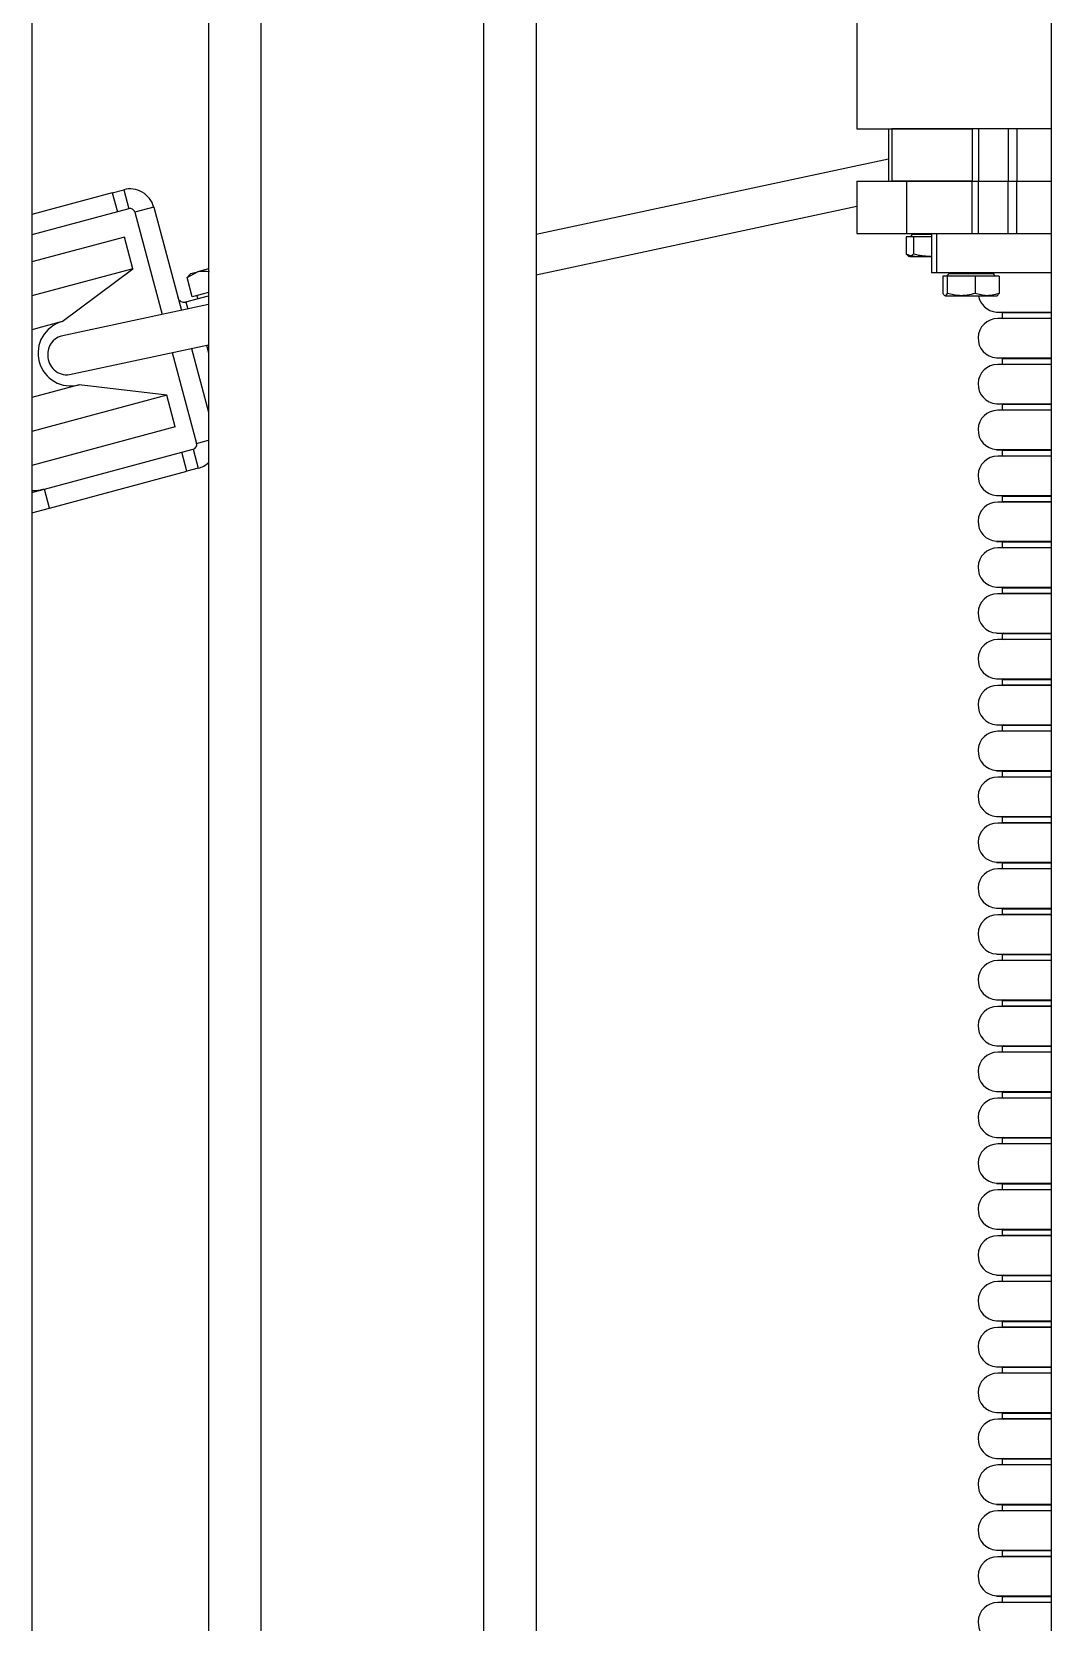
# Model space of a CAD drawing. Header units: centimetres. Extents: x 470464 to 524273, y 49611 to 59074.
# Drawn here: x 490450.98 to 490466.54, y 55496.68 to 55520.96 of the extents above; entities that cross this region are included whole.
import ezdxf

# ---------------------------------------------------------------- set-up
doc = ezdxf.new("R2010")
doc.units = ezdxf.units.CM
doc.header["$MEASUREMENT"] = 0
doc.layers.add('vinç', color=7, linetype='Continuous')

# ---------------------------------------------------------------- blocks, each defined once
blk = doc.blocks.new('dghjjkfg')
at = {"color": 2}
blk.add_line((-37260.31, 57094.35), (-30500.31, 57094.35), dxfattribs=at)
blk = doc.blocks.new('JKKÖGÖ')
at = {"color": 2, "linetype": 'Continuous', "lineweight": 25}
for p, q in [((-34270.98, 51695.01), (-33933.48, 51695.01)), ((-34224.48, 51695.01), (-34224.48, 51689.76)), ((-34216.48, 51689.76), (-34216.48, 51695.01)), ((-34208.48, 51689.76), (-34208.48, 51695.01)), ((-34202.48, 51695.01), (-34202.48, 51677.57)), ((-34196.49, 51688.07), (-34196.49, 51695.01)), ((-34196.48, 51688.07), (-34196.48, 51695.01)), ((-34196.41, 51687.55), (-34196.41, 51695.01)), ((-34195.56, 51687.55), (-34195.56, 51695.01)), ((-34195.49, 51695.01), (-34195.49, 51686.85)), ((-34189.49, 51688.07), (-34189.49, 51695.01)), ((-34189.48, 51688.07), (-34189.48, 51695.01)), ((-34189.41, 51687.55), (-34189.41, 51695.01)), ((-34188.56, 51687.55), (-34188.56, 51695.01)), ((-34188.49, 51695.01), (-34188.49, 51686.85)), ((-34182.49, 51688.07), (-34182.49, 51695.01)), ((-34182.48, 51688.07), (-34182.48, 51695.01)), ((-34182.41, 51687.55), (-34182.41, 51695.01)), ((-34181.56, 51687.55), (-34181.56, 51695.01)), ((-34181.49, 51695.01), (-34181.49, 51686.85)), ((-34175.49, 51688.07), (-34175.49, 51695.01)), ((-34175.48, 51688.07), (-34175.48, 51695.01)), ((-34175.41, 51687.55), (-34175.41, 51695.01)), ((-34174.56, 51687.55), (-34174.56, 51695.01)), ((-34174.49, 51695.01), (-34174.49, 51686.85)), ((-34168.49, 51688.07), (-34168.49, 51695.01)), ((-34168.48, 51688.07), (-34168.48, 51695.01)), ((-34168.41, 51687.55), (-34168.41, 51695.01)), ((-34167.56, 51687.55), (-34167.56, 51695.01)), ((-34167.49, 51695.01), (-34167.49, 51686.85)), ((-34161.49, 51688.07), (-34161.49, 51695.01)), ((-34161.48, 51688.07), (-34161.48, 51695.01)), ((-34161.41, 51687.55), (-34161.41, 51695.01)), ((-34160.56, 51687.55), (-34160.56, 51695.01)), ((-34160.49, 51695.01), (-34160.49, 51686.85)), ((-34154.49, 51688.07), (-34154.49, 51695.01)), ((-34154.48, 51688.07), (-34154.48, 51695.01)), ((-34154.41, 51687.55), (-34154.41, 51695.01)), ((-34153.56, 51687.55), (-34153.56, 51695.01)), ((-34153.49, 51695.01), (-34153.49, 51686.85)), ((-34147.49, 51688.07), (-34147.49, 51695.01)), ((-34147.48, 51688.07), (-34147.48, 51695.01)), ((-34147.41, 51687.55), (-34147.41, 51695.01)), ((-34146.56, 51687.55), (-34146.56, 51695.01)), ((-34146.49, 51695.01), (-34146.49, 51686.85)), ((-34140.49, 51688.07), (-34140.49, 51695.01)), ((-34140.48, 51688.07), (-34140.48, 51695.01)), ((-34140.41, 51687.55), (-34140.41, 51695.01)), ((-34139.56, 51687.55), (-34139.56, 51695.01)), ((-34139.49, 51695.01), (-34139.49, 51686.85)), ((-34133.49, 51688.07), (-34133.49, 51695.01)), ((-34133.48, 51688.07), (-34133.48, 51695.01)), ((-34133.41, 51687.55), (-34133.41, 51695.01)), ((-34132.56, 51687.55), (-34132.56, 51695.01)), ((-34132.49, 51695.01), (-34132.49, 51686.85)), ((-34126.49, 51688.07), (-34126.49, 51695.01)), ((-34126.48, 51688.07), (-34126.48, 51695.01)), ((-34126.41, 51687.55), (-34126.41, 51695.01)), ((-34125.56, 51687.55), (-34125.56, 51695.01)), ((-34125.49, 51695.01), (-34125.49, 51686.85)), ((-34119.49, 51688.07), (-34119.49, 51695.01)), ((-34119.48, 51688.07), (-34119.48, 51695.01)), ((-34119.41, 51687.55), (-34119.41, 51695.01)), ((-34118.56, 51687.55), (-34118.56, 51695.01)), ((-34118.49, 51695.01), (-34118.49, 51686.85)), ((-34112.49, 51688.07), (-34112.49, 51695.01)), ((-34112.48, 51688.07), (-34112.48, 51695.01)), ((-34112.41, 51687.55), (-34112.41, 51695.01)), ((-34111.56, 51687.55), (-34111.56, 51695.01)), ((-34111.49, 51695.01), (-34111.49, 51686.85)), ((-34105.49, 51688.07), (-34105.49, 51695.01)), ((-34105.48, 51688.07), (-34105.48, 51695.01)), ((-34105.41, 51687.55), (-34105.41, 51695.01)), ((-34104.56, 51687.55), (-34104.56, 51695.01)), ((-34104.49, 51695.01), (-34104.49, 51686.85)), ((-34098.49, 51688.07), (-34098.49, 51695.01)), ((-34098.48, 51688.07), (-34098.48, 51695.01)), ((-34098.41, 51687.55), (-34098.41, 51695.01)), ((-34097.56, 51687.55), (-34097.56, 51695.01)), ((-34097.49, 51695.01), (-34097.49, 51686.85)), ((-34091.49, 51688.07), (-34091.49, 51695.01)), ((-34091.48, 51688.07), (-34091.48, 51695.01)), ((-34091.41, 51687.55), (-34091.41, 51695.01)), ((-34090.56, 51687.55), (-34090.56, 51695.01)), ((-34090.49, 51695.01), (-34090.49, 51686.85)), ((-34084.49, 51688.07), (-34084.49, 51695.01)), ((-34084.48, 51688.07), (-34084.48, 51695.01)), ((-34084.41, 51687.55), (-34084.41, 51695.01)), ((-34083.56, 51687.55), (-34083.56, 51695.01)), ((-34083.49, 51695.01), (-34083.49, 51686.85)), ((-34077.49, 51688.07), (-34077.49, 51695.01)), ((-34077.48, 51688.07), (-34077.48, 51695.01)), ((-34077.41, 51687.55), (-34077.41, 51695.01)), ((-34076.56, 51687.55), (-34076.56, 51695.01)), ((-34076.49, 51695.01), (-34076.49, 51686.85)), ((-34070.49, 51688.07), (-34070.49, 51695.01)), ((-34070.48, 51688.07), (-34070.48, 51695.01)), ((-34070.41, 51687.55), (-34070.41, 51695.01)), ((-34069.56, 51687.55), (-34069.56, 51695.01)), ((-34069.49, 51695.01), (-34069.49, 51686.85)), ((-34063.49, 51688.07), (-34063.49, 51695.01)), ((-34063.48, 51688.07), (-34063.48, 51695.01)), ((-34063.41, 51687.55), (-34063.41, 51695.01)), ((-34062.56, 51687.55), (-34062.56, 51695.01)), ((-34062.49, 51695.01), (-34062.49, 51686.85)), ((-34056.49, 51688.07), (-34056.49, 51695.01)), ((-34056.48, 51688.07), (-34056.48, 51695.01)), ((-34056.41, 51687.55), (-34056.41, 51695.01)), ((-34055.56, 51687.55), (-34055.56, 51695.01)), ((-34055.49, 51695.01), (-34055.49, 51686.85)), ((-34049.49, 51688.07), (-34049.49, 51695.01)), ((-34049.48, 51688.07), (-34049.48, 51695.01)), ((-34049.41, 51687.55), (-34049.41, 51695.01)), ((-34048.56, 51687.55), (-34048.56, 51695.01)), ((-34048.49, 51695.01), (-34048.49, 51686.85)), ((-34042.49, 51688.07), (-34042.49, 51695.01)), ((-34042.48, 51688.07), (-34042.48, 51695.01)), ((-34042.41, 51687.55), (-34042.41, 51695.01)), ((-34041.56, 51687.55), (-34041.56, 51695.01)), ((-34041.49, 51695.01), (-34041.49, 51686.85)), ((-34035.49, 51688.07), (-34035.49, 51695.01)), ((-34035.48, 51688.07), (-34035.48, 51695.01)), ((-34035.41, 51687.55), (-34035.41, 51695.01)), ((-34034.56, 51687.55), (-34034.56, 51695.01)), ((-34034.49, 51695.01), (-34034.49, 51686.85)), ((-34028.49, 51688.07), (-34028.49, 51695.01)), ((-34028.48, 51688.07), (-34028.48, 51695.01)), ((-34028.41, 51687.55), (-34028.41, 51695.01)), ((-34027.56, 51687.55), (-34027.56, 51695.01)), ((-34027.49, 51695.01), (-34027.49, 51686.85)), ((-34021.49, 51688.07), (-34021.49, 51695.01)), ((-34021.48, 51688.07), (-34021.48, 51695.01)), ((-34021.41, 51687.55), (-34021.41, 51695.01)), ((-34020.56, 51687.55), (-34020.56, 51695.01)), ((-34020.49, 51695.01), (-34020.49, 51686.85)), ((-34014.49, 51688.07), (-34014.49, 51695.01)), ((-34014.48, 51688.07), (-34014.48, 51695.01)), ((-34014.41, 51687.55), (-34014.41, 51695.01)), ((-34013.56, 51687.55), (-34013.56, 51695.01)), ((-34013.49, 51695.01), (-34013.49, 51686.85)), ((-34007.49, 51688.07), (-34007.49, 51695.01)), ((-34007.48, 51688.07), (-34007.48, 51695.01)), ((-34007.41, 51687.55), (-34007.41, 51695.01)), ((-34006.56, 51687.55), (-34006.56, 51695.01)), ((-34006.49, 51695.01), (-34006.49, 51686.85)), ((-34000.49, 51688.07), (-34000.49, 51695.01)), ((-34000.48, 51688.07), (-34000.48, 51695.01)), ((-34000.41, 51687.55), (-34000.41, 51695.01)), ((-33999.56, 51687.55), (-33999.56, 51695.01)), ((-33999.49, 51695.01), (-33999.49, 51686.85)), ((-34224.48, 51689.76), (-34216.48, 51689.76)), ((-34224.48, 51689.76), (-34224.48, 51688.43)), ((-34224.48, 51688.43), (-34216.48, 51688.43)), ((-34224.48, 51688.43), (-34224.48, 51683.9)), ((-34208.48, 51689.76), (-34216.48, 51689.76)), ((-34216.48, 51688.43), (-34216.48, 51689.76)), ((-34208.48, 51688.43), (-34216.48, 51688.43)), ((-34216.48, 51683.9), (-34216.48, 51688.43)), ((-34208.48, 51688.43), (-34208.48, 51689.76)), ((-34208.48, 51683.9), (-34208.48, 51688.43)), ((-34202.48, 51686.71), (-34202.4, 51686.11)), ((-34202.38, 51686.11), (-34202.48, 51686.11)), ((-34201.98, 51686.51), (-34202.38, 51686.11)), ((-34202.38, 51679.41), (-34202.38, 51686.11)), ((-34201.98, 51687.05), (-34199.34, 51687.05)), ((-34201.98, 51687.05), (-34201.98, 51683.43)), ((-34198.98, 51685.24), (-34198.98, 51686.76)), ((-34196.49, 51686.65), (-34196.49, 51688.07)), ((-34196.49, 51687.79), (-34196.41, 51687.55)), ((-34196.49, 51686.65), (-34196.48, 51686.65)), ((-34196.48, 51686.65), (-34196.48, 51688.07)), ((-34196.41, 51687.55), (-34195.56, 51687.55)), ((-34195.56, 51687.55), (-34195.49, 51687.75)), ((-34189.49, 51686.65), (-34189.49, 51688.07)), ((-34189.49, 51687.79), (-34189.41, 51687.55)), ((-34189.49, 51686.65), (-34189.48, 51686.65)), ((-34189.48, 51686.65), (-34189.48, 51688.07)), ((-34189.41, 51687.55), (-34188.56, 51687.55)), ((-34188.56, 51687.55), (-34188.49, 51687.75)), ((-34182.49, 51686.65), (-34182.49, 51688.07)), ((-34182.49, 51686.65), (-34182.48, 51686.65)), ((-34182.48, 51686.65), (-34182.48, 51688.07)), ((-34182.48, 51687.76), (-34182.41, 51687.55)), ((-34182.41, 51687.55), (-34181.56, 51687.55)), ((-34181.56, 51687.55), (-34181.49, 51687.75)), ((-34175.49, 51686.65), (-34175.49, 51688.07)), ((-34175.49, 51687.79), (-34175.41, 51687.55)), ((-34175.49, 51686.65), (-34175.48, 51686.65)), ((-34175.48, 51686.65), (-34175.48, 51688.07)), ((-34175.41, 51687.55), (-34174.56, 51687.55)), ((-34174.56, 51687.55), (-34174.49, 51687.75)), ((-34168.49, 51686.65), (-34168.49, 51688.07)), ((-34168.49, 51687.79), (-34168.41, 51687.55)), ((-34168.49, 51686.65), (-34168.48, 51686.65)), ((-34168.48, 51686.65), (-34168.48, 51688.07)), ((-34168.41, 51687.55), (-34167.56, 51687.55)), ((-34167.56, 51687.55), (-34167.49, 51687.75)), ((-34161.49, 51686.65), (-34161.49, 51688.07)), ((-34161.49, 51687.79), (-34161.41, 51687.55)), ((-34161.49, 51686.65), (-34161.48, 51686.65)), ((-34161.48, 51686.65), (-34161.48, 51688.07)), ((-34161.41, 51687.55), (-34160.56, 51687.55)), ((-34160.56, 51687.55), (-34160.49, 51687.75)), ((-34154.49, 51686.65), (-34154.49, 51688.07)), ((-34154.49, 51687.79), (-34154.41, 51687.55)), ((-34154.49, 51686.65), (-34154.48, 51686.65)), ((-34154.48, 51686.65), (-34154.48, 51688.07)), ((-34154.41, 51687.55), (-34153.56, 51687.55)), ((-34153.56, 51687.55), (-34153.49, 51687.75)), ((-34147.49, 51686.65), (-34147.49, 51688.07)), ((-34147.49, 51687.79), (-34147.41, 51687.55)), ((-34147.49, 51686.65), (-34147.48, 51686.65)), ((-34147.48, 51686.65), (-34147.48, 51688.07)), ((-34147.41, 51687.55), (-34146.56, 51687.55)), ((-34146.56, 51687.55), (-34146.49, 51687.75)), ((-34140.49, 51686.65), (-34140.49, 51688.07)), ((-34140.49, 51687.79), (-34140.41, 51687.55)), ((-34140.49, 51686.65), (-34140.48, 51686.65)), ((-34140.48, 51686.65), (-34140.48, 51688.07)), ((-34140.41, 51687.55), (-34139.56, 51687.55)), ((-34139.56, 51687.55), (-34139.49, 51687.75)), ((-34133.49, 51686.65), (-34133.49, 51688.07)), ((-34133.49, 51686.65), (-34133.48, 51686.65)), ((-34133.48, 51686.65), (-34133.48, 51688.07)), ((-34133.48, 51687.76), (-34133.41, 51687.55)), ((-34133.41, 51687.55), (-34132.56, 51687.55)), ((-34132.56, 51687.55), (-34132.49, 51687.75)), ((-34126.49, 51686.65), (-34126.49, 51688.07)), ((-34126.49, 51686.65), (-34126.48, 51686.65)), ((-34126.48, 51686.65), (-34126.48, 51688.07)), ((-34126.48, 51687.76), (-34126.41, 51687.55)), ((-34126.41, 51687.55), (-34125.56, 51687.55)), ((-34125.56, 51687.55), (-34125.49, 51687.75)), ((-34119.49, 51686.65), (-34119.49, 51688.07)), ((-34119.49, 51686.65), (-34119.48, 51686.65)), ((-34119.48, 51686.65), (-34119.48, 51688.07)), ((-34119.48, 51687.76), (-34119.41, 51687.55)), ((-34119.41, 51687.55), (-34118.56, 51687.55)), ((-34118.56, 51687.55), (-34118.49, 51687.75)), ((-34112.49, 51686.65), (-34112.49, 51688.07)), ((-34112.49, 51686.65), (-34112.48, 51686.65)), ((-34112.48, 51686.65), (-34112.48, 51688.07)), ((-34112.48, 51687.76), (-34112.41, 51687.55)), ((-34112.41, 51687.55), (-34111.56, 51687.55)), ((-34111.56, 51687.55), (-34111.49, 51687.75)), ((-34105.49, 51686.65), (-34105.49, 51688.07)), ((-34105.49, 51687.79), (-34105.41, 51687.55)), ((-34105.49, 51686.65), (-34105.48, 51686.65)), ((-34105.48, 51686.65), (-34105.48, 51688.07)), ((-34105.41, 51687.55), (-34104.56, 51687.55)), ((-34104.56, 51687.55), (-34104.49, 51687.75)), ((-34098.49, 51686.65), (-34098.49, 51688.07)), ((-34098.49, 51686.65), (-34098.48, 51686.65)), ((-34098.48, 51686.65), (-34098.48, 51688.07)), ((-34098.48, 51687.76), (-34098.41, 51687.55)), ((-34098.41, 51687.55), (-34097.56, 51687.55)), ((-34097.56, 51687.55), (-34097.49, 51687.75)), ((-34091.49, 51686.65), (-34091.49, 51688.07)), ((-34091.49, 51686.65), (-34091.48, 51686.65)), ((-34091.48, 51686.65), (-34091.48, 51688.07)), ((-34091.48, 51687.76), (-34091.41, 51687.55)), ((-34091.41, 51687.55), (-34090.56, 51687.55)), ((-34090.56, 51687.55), (-34090.49, 51687.75)), ((-34084.49, 51686.65), (-34084.49, 51688.07)), ((-34084.49, 51687.79), (-34084.41, 51687.55)), ((-34084.49, 51686.65), (-34084.48, 51686.65)), ((-34084.48, 51686.65), (-34084.48, 51688.07)), ((-34084.41, 51687.55), (-34083.56, 51687.55)), ((-34083.56, 51687.55), (-34083.49, 51687.75)), ((-34077.49, 51686.65), (-34077.49, 51688.07)), ((-34077.49, 51687.79), (-34077.41, 51687.55)), ((-34077.49, 51686.65), (-34077.48, 51686.65)), ((-34077.48, 51686.65), (-34077.48, 51688.07)), ((-34077.41, 51687.55), (-34076.56, 51687.55)), ((-34076.56, 51687.55), (-34076.49, 51687.75)), ((-34070.49, 51686.65), (-34070.49, 51688.07)), ((-34070.49, 51686.65), (-34070.48, 51686.65)), ((-34070.48, 51686.65), (-34070.48, 51688.07)), ((-34070.48, 51687.76), (-34070.41, 51687.55)), ((-34070.41, 51687.55), (-34069.56, 51687.55)), ((-34069.56, 51687.55), (-34069.49, 51687.75)), ((-34063.49, 51686.65), (-34063.49, 51688.07)), ((-34063.49, 51686.65), (-34063.48, 51686.65)), ((-34063.48, 51686.65), (-34063.48, 51688.07)), ((-34063.48, 51687.76), (-34063.41, 51687.55)), ((-34063.41, 51687.55), (-34062.56, 51687.55)), ((-34062.56, 51687.55), (-34062.49, 51687.75)), ((-34056.49, 51686.65), (-34056.49, 51688.07)), ((-34056.49, 51686.65), (-34056.48, 51686.65)), ((-34056.48, 51686.65), (-34056.48, 51688.07)), ((-34056.48, 51687.76), (-34056.41, 51687.55)), ((-34056.41, 51687.55), (-34055.56, 51687.55)), ((-34055.56, 51687.55), (-34055.49, 51687.75)), ((-34049.49, 51686.65), (-34049.49, 51688.07)), ((-34049.49, 51686.65), (-34049.48, 51686.65)), ((-34049.48, 51686.65), (-34049.48, 51688.07)), ((-34049.48, 51687.76), (-34049.41, 51687.55)), ((-34049.41, 51687.55), (-34048.56, 51687.55)), ((-34048.56, 51687.55), (-34048.49, 51687.75)), ((-34042.49, 51686.65), (-34042.49, 51688.07)), ((-34042.49, 51686.65), (-34042.48, 51686.65)), ((-34042.48, 51686.65), (-34042.48, 51688.07)), ((-34042.48, 51687.76), (-34042.41, 51687.55)), ((-34042.41, 51687.55), (-34041.56, 51687.55)), ((-34041.56, 51687.55), (-34041.49, 51687.75)), ((-34035.49, 51686.65), (-34035.49, 51688.07)), ((-34035.49, 51686.65), (-34035.48, 51686.65)), ((-34035.48, 51686.65), (-34035.48, 51688.07)), ((-34035.48, 51687.76), (-34035.41, 51687.55)), ((-34035.41, 51687.55), (-34034.56, 51687.55)), ((-34034.56, 51687.55), (-34034.49, 51687.75)), ((-34028.49, 51686.65), (-34028.49, 51688.07)), ((-34028.49, 51686.65), (-34028.48, 51686.65)), ((-34028.48, 51686.65), (-34028.48, 51688.07)), ((-34028.48, 51687.76), (-34028.41, 51687.55)), ((-34028.41, 51687.55), (-34027.56, 51687.55)), ((-34027.56, 51687.55), (-34027.49, 51687.75)), ((-34021.49, 51686.65), (-34021.49, 51688.07)), ((-34021.49, 51686.65), (-34021.48, 51686.65)), ((-34021.48, 51686.65), (-34021.48, 51688.07)), ((-34021.48, 51687.76), (-34021.41, 51687.55)), ((-34021.41, 51687.55), (-34020.56, 51687.55)), ((-34020.56, 51687.55), (-34020.49, 51687.75)), ((-34014.49, 51686.65), (-34014.49, 51688.07)), ((-34014.49, 51686.65), (-34014.48, 51686.65)), ((-34014.48, 51686.65), (-34014.48, 51688.07)), ((-34014.48, 51687.76), (-34014.41, 51687.55)), ((-34014.41, 51687.55), (-34013.56, 51687.55)), ((-34013.56, 51687.55), (-34013.49, 51687.75)), ((-34007.49, 51686.65), (-34007.49, 51688.07)), ((-34007.49, 51686.65), (-34007.48, 51686.65)), ((-34007.48, 51686.65), (-34007.48, 51688.07)), ((-34007.48, 51687.76), (-34007.41, 51687.55)), ((-34007.41, 51687.55), (-34006.56, 51687.55)), ((-34006.56, 51687.55), (-34006.49, 51687.75)), ((-34000.49, 51686.65), (-34000.49, 51688.07)), ((-34000.49, 51686.65), (-34000.48, 51686.65)), ((-34000.48, 51686.65), (-34000.48, 51688.07)), ((-34000.48, 51687.76), (-34000.41, 51687.55)), ((-34000.41, 51687.55), (-33999.56, 51687.55)), ((-33999.56, 51687.55), (-33999.49, 51687.75)), ((-34224.48, 51683.9), (-34216.48, 51683.9)), ((-34224.48, 51683.9), (-34224.48, 51682.93)), ((-34208.48, 51683.9), (-34216.48, 51683.9)), ((-34216.48, 51682.93), (-34216.48, 51683.9)), ((-34208.48, 51682.93), (-34208.48, 51683.9)), ((-34198.98, 51681.28), (-34198.98, 51685.24)), ((-34224.48, 51682.93), (-34216.48, 51682.93)), ((-34224.48, 51682.93), (-34224.48, 51670.67)), ((-34224.48, 51665.35), (-34224.48, 51682.93)), ((-34208.48, 51682.93), (-34216.48, 51682.93)), ((-34216.48, 51672.98), (-34216.48, 51682.93)), ((-34216.48, 51682.93), (-34216.48, 51670.67)), ((-34208.48, 51672.98), (-34208.48, 51682.93)), ((-34201.98, 51683.43), (-34201.98, 51679.14)), ((-34201.98, 51683.43), (-34199.34, 51683.43)), ((-34198.98, 51678.8), (-34198.98, 51681.28)), ((-34202.48, 51679.41), (-34202.38, 51679.41)), ((-34202.38, 51679.41), (-34201.98, 51679.01)), ((-34201.98, 51679.14), (-34199.34, 51679.14)), ((-34201.98, 51679.14), (-34201.98, 51678.47)), ((-34202.48, 51677.57), (-34208.48, 51677.57)), ((-34208.48, 51676.76), (-34202.48, 51676.76)), ((-34208.38, 51673.86), (-34208.38, 51676.76)), ((-34207.98, 51676.76), (-34207.98, 51673.98)), ((-34205.03, 51676.76), (-34204.98, 51676.19)), ((-34204.98, 51676.19), (-34204.98, 51676.76)), ((-34204.98, 51673.43), (-34204.98, 51676.19)), ((-34202.48, 51677.57), (-34202.48, 51676.76)), ((-34201.98, 51678.47), (-34199.34, 51678.47)), ((-34208.48, 51673.86), (-34208.38, 51673.86)), ((-34208.38, 51673.86), (-34207.98, 51673.46)), ((-34207.98, 51673.98), (-34205.34, 51673.98)), ((-34207.98, 51673.98), (-34207.98, 51672.88)), ((-34208.48, 51672.98), (-34216.48, 51672.98)), ((-34216.48, 51665.35), (-34216.48, 51672.98)), ((-34208.48, 51665.35), (-34208.48, 51672.98)), ((-34207.98, 51672.88), (-34205.34, 51672.88)), ((-34205.05, 51673.19), (-34204.98, 51673.31)), ((-34224.48, 51670.67), (-34216.48, 51670.67)), ((-34224.48, 51670.18), (-34216.48, 51670.18)), ((-34219.83, 51670.18), (-34208.32, 51616.35)), ((-34244.48, 51665.35), (-34224.48, 51665.35)), ((-34216.48, 51665.35), (-34208.48, 51665.35)), ((-34202.19, 51616.35), (-34212.66, 51665.35)), ((-34259.48, 51616.35), (-33944.98, 51616.35)), ((-34259.48, 51608.35), (-33944.98, 51608.35)), ((-34259.48, 51574.35), (-33944.98, 51574.35)), ((-34259.48, 51566.35), (-33944.98, 51566.35)), ((-34203.1, 51566.35), (-34202.65, 51564.67)), ((-34201.76, 51563.07), (-34202.65, 51564.67)), ((-34202.38, 51563.65), (-34202.65, 51564.67)), ((-34199.47, 51566.35), (-34199.27, 51565.57)), ((-34199.27, 51565.57), (-34198.81, 51563.86)), ((-34198.99, 51564.56), (-34198.51, 51564.69)), ((-34198.03, 51562.88), (-34198.96, 51566.35)), ((-34197.63, 51566.35), (-34192.82, 51543.85)), ((-34186.95, 51545.1), (-34191.49, 51566.35)), ((-34191.43, 51566.03), (-34190.25, 51566.35)), ((-34190.94, 51563.75), (-34181.23, 51566.35)), ((-34190.31, 51560.81), (-34176.45, 51564.52)), ((-34176.45, 51564.52), (-34176.94, 51566.35)), ((-34175.55, 51564), (-34172.65, 51564.78)), ((-34172.65, 51564.78), (-34172.19, 51563.03)), ((-34212.51, 51557.97), (-34196.74, 51562.19)), ((-34202.38, 51563.65), (-34202.05, 51563.33)), ((-34202.01, 51563.35), (-34201.76, 51563.07)), ((-34198.81, 51563.86), (-34201.76, 51563.07)), ((-34198.03, 51562.88), (-34196.95, 51563.17)), ((-34175.08, 51562.25), (-34175.55, 51564)), ((-34172.19, 51563.03), (-34175.08, 51562.25)), ((-34169.46, 51541.28), (-34175.08, 51562.25)), ((-34166.57, 51542.06), (-34172.19, 51563.03)), ((-34183.79, 51559.97), (-34185.38, 51546.6)), ((-34178.96, 51561.26), (-34183.79, 51559.97)), ((-34183.79, 51559.97), (-34178.26, 51539.35)), ((-34178.96, 51561.26), (-34173.09, 51539.35)), ((-34212.51, 51557.97), (-34211.74, 51555.07)), ((-34211.74, 51555.07), (-34196.11, 51559.25)), ((-34203.11, 51554.79), (-34207.94, 51553.5)), ((-34195.04, 51544.01), (-34203.11, 51554.79)), ((-34203.11, 51554.79), (-34198.97, 51539.35)), ((-34215.15, 51553.39), (-34212.26, 51554.17)), ((-34214.69, 51551.64), (-34215.15, 51553.39)), ((-34214.69, 51551.64), (-34211.79, 51552.42)), ((-34212.26, 51554.17), (-34211.79, 51552.42)), ((-34211.79, 51552.42), (-34208.29, 51539.35)), ((-34207.94, 51553.5), (-34204.15, 51539.35)), ((-34214.69, 51551.64), (-34211.39, 51539.35)), ((-34185.38, 51546.6), (-34183.44, 51539.35)), ((-34195.04, 51544.01), (-34193.79, 51539.35)), ((-34166.57, 51542.06), (-34169.46, 51541.28)), ((-34168.95, 51539.35), (-34169.46, 51541.28)), ((-34165.84, 51539.35), (-34166.57, 51542.06))]:
    blk.add_line(p, q, dxfattribs=at)
for centre, radius, start, end in [((-34199.49, 51686.85), 3, 279.6585, 356.1774), ((-34192.49, 51686.85), 3, 180, 356.1774), ((-34185.49, 51686.85), 3, 180, 356.1774), ((-34178.49, 51686.85), 3, 180, 356.1774), ((-34171.49, 51686.85), 3, 180, 356.1774), ((-34164.49, 51686.85), 3, 180, 356.1774), ((-34157.49, 51686.85), 3, 180, 356.1774), ((-34150.49, 51686.85), 3, 180, 356.1774), ((-34143.49, 51686.85), 3, 180, 356.1774), ((-34136.49, 51686.85), 3, 180, 356.1774), ((-34129.49, 51686.85), 3, 180, 356.1774), ((-34122.49, 51686.85), 3, 180, 356.1774), ((-34115.49, 51686.85), 3, 180, 356.1774), ((-34108.49, 51686.85), 3, 180, 356.1774), ((-34101.49, 51686.85), 3, 180, 356.1774), ((-34094.49, 51686.85), 3, 180, 356.1774), ((-34087.49, 51686.85), 3, 180, 356.1774), ((-34080.49, 51686.85), 3, 180, 356.1774), ((-34073.49, 51686.85), 3, 180, 356.1774), ((-34066.49, 51686.85), 3, 180, 356.1774), ((-34059.49, 51686.85), 3, 180, 356.1774), ((-34052.49, 51686.85), 3, 180, 356.1774), ((-34045.49, 51686.85), 3, 180, 356.1774), ((-34038.49, 51686.85), 3, 180, 356.1774), ((-34031.49, 51686.85), 3, 180, 356.1774), ((-34024.49, 51686.85), 3, 180, 356.1774), ((-34017.49, 51686.85), 3, 180, 356.1774), ((-34010.49, 51686.85), 3, 180, 356.1774), ((-34003.49, 51686.85), 3, 180, 356.1774), ((-33996.49, 51686.85), 3, 180, 356.1774), ((-34176.26, 51563.81), 0.737, 15, 105), ((-34176.26, 51563.81), 3.74, 15, 42.7843), ((-34198.99, 51562.62), 1, 285, 15), ((-34211.55, 51554.36), 3.74, 105, 195), ((-34211.55, 51554.36), 0.737, 105, 195), ((-34190.21, 51545.31), 5, 195, 15), ((-34189.79, 51544.69), 2.87, 268.1634, 8.1838), ((-34190.16, 51544.56), 2.75, 195.0925, 275.7195)]:
    blk.add_arc(centre, radius, start, end, dxfattribs=at)
blk.add_ellipse((-34170.43, 51542.05), major_axis=(0.97, -3.61), ratio=0.197131, start_param=0.673303, end_param=1.570796, dxfattribs=at)
for points, knots in [([(-34199.34, 51687.05), (-34199.23, 51686.71), (-34199.03, 51686.11), (-34199, 51685.5), (-34198.98, 51685.24)], [0, 0, 0, 0, 0.581944, 1, 1, 1, 1]), ([(-34198.98, 51686.72), (-34199.01, 51686.78), (-34199.05, 51686.89), (-34199.25, 51687), (-34199.34, 51687.05)], [0, 0, 0, 0, 0.53526, 1, 1, 1, 1]), ([(-34198.98, 51685.24), (-34199.01, 51684.91), (-34199.05, 51684.3), (-34199.25, 51683.7), (-34199.34, 51683.43)], [0, 0, 0, 0, 0.5352597, 1, 1, 1, 1]), ([(-34199.34, 51683.43), (-34199.23, 51683.02), (-34199.03, 51682.31), (-34199, 51681.59), (-34198.98, 51681.28)], [0, 0, 0, 0, 0.581944, 1, 1, 1, 1]), ([(-34198.98, 51681.28), (-34199.01, 51680.89), (-34199.05, 51680.17), (-34199.25, 51679.46), (-34199.34, 51679.14)], [0, 0, 0, 0, 0.53526, 1, 1, 1, 1]), ([(-34199.34, 51679.14), (-34199.23, 51679.07), (-34199.03, 51678.96), (-34199, 51678.85), (-34198.98, 51678.8)], [0, 0, 0, 0, 0.581944, 1, 1, 1, 1]), ([(-34198.98, 51678.8), (-34199.01, 51678.74), (-34199.05, 51678.63), (-34199.25, 51678.52), (-34199.34, 51678.47)], [0, 0, 0, 0, 0.53526, 1, 1, 1, 1]), ([(-34204.98, 51676.19), (-34205.01, 51675.79), (-34205.05, 51675.04), (-34205.25, 51674.31), (-34205.34, 51673.98)], [0, 0, 0, 0, 0.53526, 1, 1, 1, 1]), ([(-34205.34, 51672.88), (-34205.23, 51673.2), (-34205.03, 51673.74), (-34205, 51674.31), (-34204.98, 51674.54)], [0, 0, 0, 0, 0.581944, 1, 1, 1, 1]), ([(-34205.34, 51673.98), (-34205.23, 51673.87), (-34205.03, 51673.69), (-34205, 51673.5), (-34204.98, 51673.43)], [0, 0, 0, 0, 0.581944, 1, 1, 1, 1]), ([(-34204.98, 51673.43), (-34205.01, 51673.33), (-34205.05, 51673.14), (-34205.25, 51672.96), (-34205.34, 51672.88)], [0, 0, 0, 0, 0.53526, 1, 1, 1, 1]), ([(-34202.65, 51564.67), (-34202.66, 51564.71), (-34202.81, 51565.29), (-34202.74, 51565.91), (-34202.67, 51566.49)], [0, 0, 0, 0, 0.070201, 1, 1, 1, 1])]:
    blk.add_open_spline(points, degree=3, knots=knots, dxfattribs=at)
blk = doc.blocks.new('ytrrytyıyrttrtrdffcfrfrrdftgyu')
at = {"color": 1, "xscale": 0.1, "yscale": 0.1, "zscale": 0.1}
for name, p in [('JKKÖGÖ', (397754.461, 71282.509)), ('dghjjkfg', (397754.461, 70727.009))]:
    blk.add_blockref(name, p, dxfattribs=at)
blk = doc.blocks.new('KLJLKHŞKLJKŞJHIUHYGFRTDTRFJKLK')
at = {"layer": 'vinç', "color": 2}
blk.add_blockref('ytrrytyıyrttrtrdffcfrfrrdftgyu', (-5.5, -666), dxfattribs=at)

msp = doc.modelspace()

# ---------------------------------------------------------------- block references
at = {"layer": 'vinç', "color": 2, "rotation": 270}
msp.add_blockref('KLJLKHŞKLJKŞJHIUHYGFRTDTRFJKLK', (414680.531, 449845.993), dxfattribs=at)

doc.saveas('drawing.dxf')
